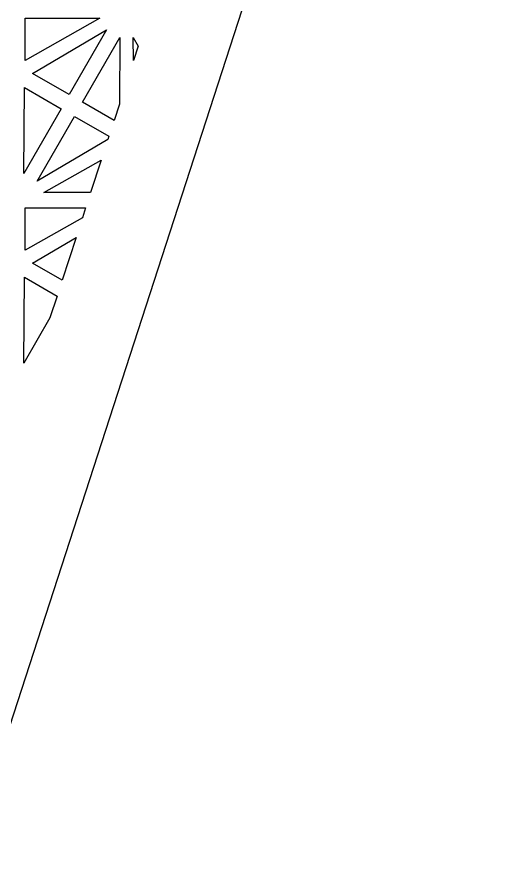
# Model space of a CAD drawing. Header units: metres. Extents: x 20 to 1108, y 20 to 485.
# Drawn here: x 1040.3 to 1107.8, y 253.8 to 370.8 of the extents above; entities that cross this region are included whole.
import ezdxf

# ---------------------------------------------------------------- set-up
doc = ezdxf.new("R2010")
doc.units = ezdxf.units.M

msp = doc.modelspace()

# ---------------------------------------------------------------- linework, layer by layer
for p, q in [((1032.85, 253.826), (1107.85, 484.652)), ((1041.47, 370.612), (1051.7, 370.612)), ((1051.7, 370.612), (1041.47, 364.819)), ((1041.47, 364.819), (1041.47, 370.612)), ((1042.48, 363.06), (1052.62, 369.02)), ((1052.62, 369.02), (1047.5, 360.162)), ((1049.32, 359.113), (1054.43, 367.971)), ((1054.43, 367.971), (1054.36, 358.849)), ((1056.27, 367.971), (1056.94, 366.807)), ((1056.3, 364.818), (1056.27, 367.971)), ((1056.94, 366.807), (1056.3, 364.818)), ((1047.5, 360.162), (1042.48, 363.06)), ((1041.27, 349.373), (1041.37, 361.126)), ((1041.37, 361.126), (1046.39, 358.23)), ((1053.64, 356.622), (1049.32, 359.113)), ((1046.39, 358.23), (1041.27, 349.373)), ((1054.36, 358.849), (1053.64, 356.622)), ((1043.09, 348.323), (1048.2, 357.181)), ((1048.2, 357.181), (1052.93, 354.451)), ((1052.93, 354.451), (1052.79, 354.032)), ((1052.79, 354.032), (1043.09, 348.323)), ((1044.01, 346.731), (1051.87, 351.183)), ((1051.87, 351.183), (1050.42, 346.731)), ((1050.42, 346.731), (1044.01, 346.731)), ((1041.47, 344.633), (1049.74, 344.633)), ((1041.47, 338.838), (1041.47, 344.633)), ((1049.74, 344.633), (1049.3, 343.274)), ((1049.3, 343.274), (1041.47, 338.838)), ((1042.48, 337.078), (1048.42, 340.57)), ((1048.42, 340.57), (1046.53, 334.744)), ((1046.53, 334.744), (1042.48, 337.078)), ((1041.27, 323.393), (1041.37, 335.146)), ((1041.37, 335.146), (1045.82, 332.574)), ((1045.82, 332.574), (1044.85, 329.597)), ((1044.85, 329.597), (1041.27, 323.393))]:
    msp.add_line(p, q)

doc.saveas('drawing.dxf')
